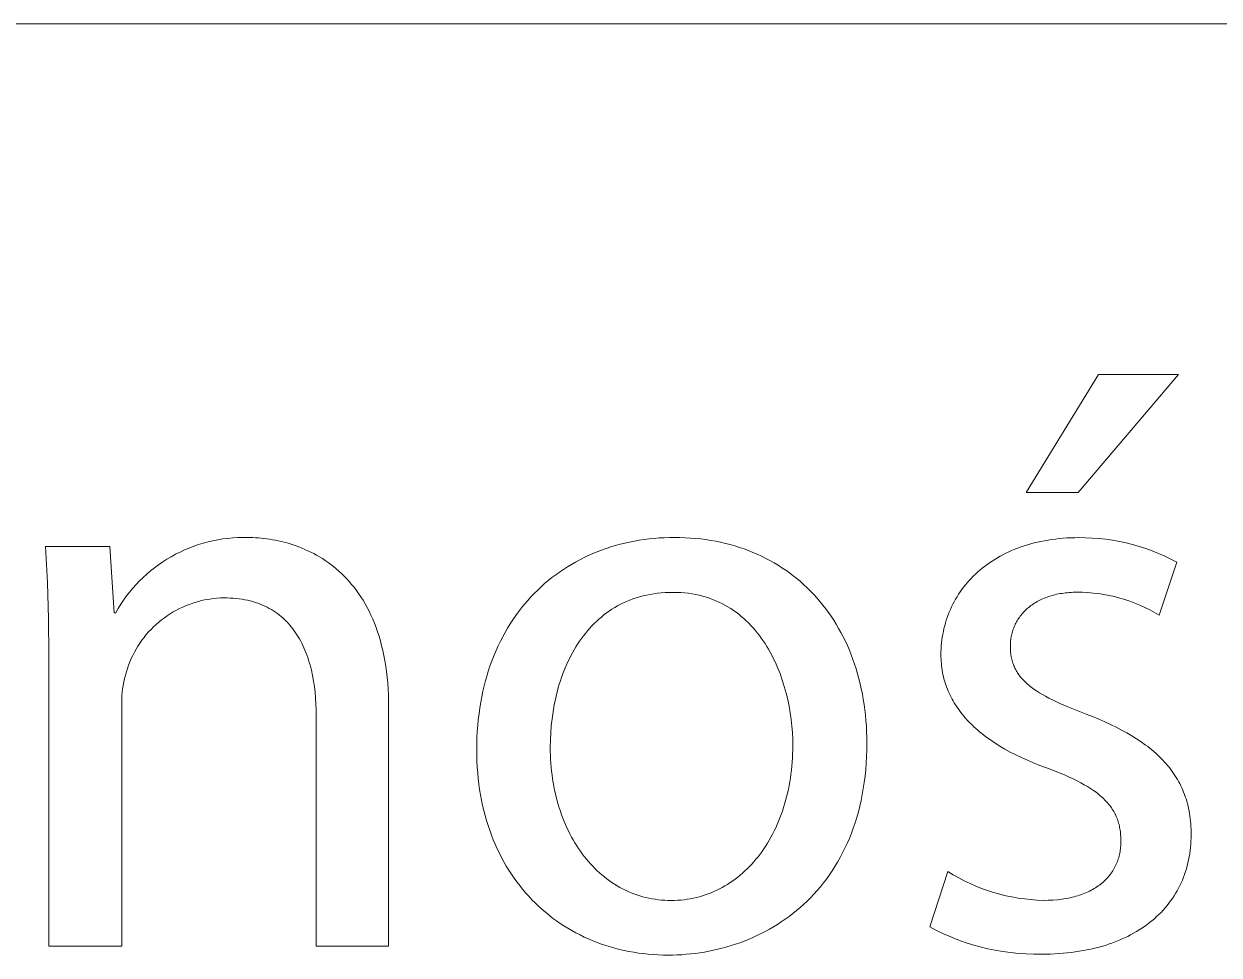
# Model space of a CAD drawing. Header units: millimetres. Extents: x 373 to 3451, y -552 to 1598.
# Drawn here: x 3000.77 to 3045.42, y -500.7 to -465.92 of the extents above; entities that cross this region are included whole.
import ezdxf

# ---------------------------------------------------------------- set-up
doc = ezdxf.new("R2010")
doc.units = ezdxf.units.MM
doc.header["$MEASUREMENT"] = 0
doc.layers.add('Domyślny', color=7, linetype='Continuous', true_color=0x000000)

msp = doc.modelspace()

# ---------------------------------------------------------------- linework, layer by layer
at = {"layer": 'Domyślny', "color": 18, "lineweight": 15, "true_color": 0x000000}
for p, q in [((2287.644, -465.918), (3447.832, -465.918)), ((3038.208, -483.416), (3040.913, -479.009)), ((3043.906, -479.009), (3040.155, -483.416)), ((3040.913, -479.009), (3043.906, -479.009)), ((3040.155, -483.416), (3038.208, -483.416)), ((3007.294, -485.368), (3007.473, -485.313)), ((3007.473, -485.313), (3007.652, -485.265)), ((3007.652, -485.265), (3007.834, -485.223)), ((3007.834, -485.223), (3008.017, -485.187)), ((3008.017, -485.187), (3008.201, -485.157)), ((3008.201, -485.157), (3008.386, -485.133)), ((3008.386, -485.133), (3008.571, -485.116)), ((3008.571, -485.116), (3008.757, -485.105)), ((3008.757, -485.105), (3008.943, -485.1)), ((3008.943, -485.1), (3009.13, -485.102)), ((3009.13, -485.102), (3009.227, -485.103)), ((3009.227, -485.103), (3009.327, -485.106)), ((3009.327, -485.106), (3009.428, -485.11)), ((3009.428, -485.11), (3009.53, -485.117)), ((3009.53, -485.117), (3009.633, -485.126)), ((3009.633, -485.126), (3009.738, -485.137)), ((3009.738, -485.137), (3009.844, -485.15)), ((3009.844, -485.15), (3009.95, -485.165)), ((3009.95, -485.165), (3010.058, -485.183)), ((3010.058, -485.183), (3010.166, -485.203)), ((3010.166, -485.203), (3010.275, -485.225)), ((3010.275, -485.225), (3010.385, -485.25)), ((3010.385, -485.25), (3010.494, -485.277)), ((3010.494, -485.277), (3010.605, -485.307)), ((3010.605, -485.307), (3010.715, -485.34)), ((3010.715, -485.34), (3010.826, -485.375)), ((3023.041, -485.356), (3023.218, -485.312)), ((3023.218, -485.312), (3023.397, -485.272)), ((3023.397, -485.272), (3023.577, -485.236)), ((3023.577, -485.236), (3023.76, -485.205)), ((3023.76, -485.205), (3023.943, -485.177)), ((3023.943, -485.177), (3024.129, -485.154)), ((3024.129, -485.154), (3024.316, -485.135)), ((3024.316, -485.135), (3024.504, -485.12)), ((3024.504, -485.12), (3024.694, -485.109)), ((3024.694, -485.109), (3024.885, -485.103)), ((3024.885, -485.103), (3025.078, -485.101)), ((3025.078, -485.101), (3025.278, -485.103)), ((3025.278, -485.103), (3025.475, -485.11)), ((3025.475, -485.11), (3025.671, -485.121)), ((3025.671, -485.121), (3025.864, -485.137)), ((3025.864, -485.137), (3026.056, -485.157)), ((3026.056, -485.157), (3026.245, -485.182)), ((3026.245, -485.182), (3026.432, -485.21)), ((3026.432, -485.21), (3026.617, -485.244)), ((3026.617, -485.244), (3026.799, -485.281)), ((3026.799, -485.281), (3026.979, -485.323)), ((3026.979, -485.323), (3027.156, -485.368)), ((3038.26, -485.375), (3038.383, -485.339)), ((3038.383, -485.339), (3038.509, -485.305)), ((3038.509, -485.305), (3038.637, -485.274)), ((3038.637, -485.274), (3038.767, -485.246)), ((3038.767, -485.246), (3038.899, -485.22)), ((3038.899, -485.22), (3039.033, -485.197)), ((3039.033, -485.197), (3039.169, -485.176)), ((3039.169, -485.176), (3039.307, -485.158)), ((3039.307, -485.158), (3039.447, -485.142)), ((3039.447, -485.142), (3039.589, -485.13)), ((3039.589, -485.13), (3039.733, -485.12)), ((3039.733, -485.12), (3039.878, -485.113)), ((3039.878, -485.113), (3040.026, -485.108)), ((3040.026, -485.108), (3040.175, -485.107)), ((3040.175, -485.107), (3040.43, -485.109)), ((3040.43, -485.109), (3040.685, -485.121)), ((3040.685, -485.121), (3040.939, -485.14)), ((3040.939, -485.14), (3041.192, -485.169)), ((3041.192, -485.169), (3041.445, -485.205)), ((3041.445, -485.205), (3041.696, -485.251)), ((3041.696, -485.251), (3041.945, -485.305)), ((3041.945, -485.305), (3042.192, -485.367)), ((3001.654, -486.788), (3001.576, -485.44)), ((3001.576, -485.44), (3003.985, -485.44)), ((3003.985, -485.44), (3004.138, -487.91)), ((3006.273, -485.819), (3006.437, -485.729)), ((3006.437, -485.729), (3006.603, -485.646)), ((3006.603, -485.646), (3006.772, -485.567)), ((3006.772, -485.567), (3006.944, -485.495)), ((3006.944, -485.495), (3007.118, -485.429)), ((3007.118, -485.429), (3007.294, -485.368)), ((3010.826, -485.375), (3010.937, -485.413)), ((3010.937, -485.413), (3011.048, -485.454)), ((3011.048, -485.454), (3011.158, -485.498)), ((3011.158, -485.498), (3011.269, -485.545)), ((3011.269, -485.545), (3011.379, -485.595)), ((3011.379, -485.595), (3011.489, -485.648)), ((3011.489, -485.648), (3011.598, -485.704)), ((3011.598, -485.704), (3011.706, -485.763)), ((3011.706, -485.763), (3011.814, -485.826)), ((3021.697, -485.853), (3021.857, -485.777)), ((3021.857, -485.777), (3022.02, -485.705)), ((3022.02, -485.705), (3022.185, -485.637)), ((3022.185, -485.637), (3022.352, -485.573)), ((3022.352, -485.573), (3022.521, -485.513)), ((3022.521, -485.513), (3022.693, -485.456)), ((3022.693, -485.456), (3022.866, -485.404)), ((3022.866, -485.404), (3023.041, -485.356)), ((3027.156, -485.368), (3027.332, -485.418)), ((3027.332, -485.418), (3027.504, -485.472)), ((3027.504, -485.472), (3027.675, -485.531)), ((3027.675, -485.531), (3027.842, -485.593)), ((3027.842, -485.593), (3028.008, -485.659)), ((3028.008, -485.659), (3028.17, -485.729)), ((3028.17, -485.729), (3028.33, -485.803)), ((3037.24, -485.801), (3037.345, -485.745)), ((3037.345, -485.745), (3037.452, -485.691)), ((3037.452, -485.691), (3037.561, -485.639)), ((3037.561, -485.639), (3037.672, -485.589)), ((3037.672, -485.589), (3037.785, -485.542)), ((3037.785, -485.542), (3037.901, -485.496)), ((3037.901, -485.496), (3038.018, -485.453)), ((3038.018, -485.453), (3038.138, -485.413)), ((3038.138, -485.413), (3038.26, -485.375)), ((3042.192, -485.367), (3042.437, -485.437)), ((3042.437, -485.437), (3042.679, -485.516)), ((3042.679, -485.516), (3042.919, -485.603)), ((3042.919, -485.603), (3043.156, -485.698)), ((3043.156, -485.698), (3043.389, -485.8)), ((3005.507, -486.346), (3005.653, -486.231)), ((3005.653, -486.231), (3005.803, -486.12)), ((3005.803, -486.12), (3005.956, -486.014)), ((3005.956, -486.014), (3006.113, -485.914)), ((3006.113, -485.914), (3006.273, -485.819)), ((3011.814, -485.826), (3011.921, -485.892)), ((3011.921, -485.892), (3012.027, -485.961)), ((3012.027, -485.961), (3012.132, -486.034)), ((3012.132, -486.034), (3012.236, -486.11)), ((3012.236, -486.11), (3012.339, -486.189)), ((3012.339, -486.189), (3012.44, -486.273)), ((3020.929, -486.292), (3021.078, -486.196)), ((3021.078, -486.196), (3021.229, -486.105)), ((3021.229, -486.105), (3021.382, -486.017)), ((3021.382, -486.017), (3021.538, -485.933)), ((3021.538, -485.933), (3021.697, -485.853)), ((3028.33, -485.803), (3028.488, -485.881)), ((3028.488, -485.881), (3028.642, -485.963)), ((3028.642, -485.963), (3028.794, -486.048)), ((3028.794, -486.048), (3028.944, -486.137)), ((3028.944, -486.137), (3029.09, -486.23)), ((3029.09, -486.23), (3029.234, -486.327)), ((3036.571, -486.25), (3036.659, -486.18)), ((3036.659, -486.18), (3036.751, -486.112)), ((3036.751, -486.112), (3036.844, -486.046)), ((3036.844, -486.046), (3036.94, -485.982)), ((3036.94, -485.982), (3037.038, -485.92)), ((3037.038, -485.92), (3037.138, -485.859)), ((3037.138, -485.859), (3037.24, -485.801)), ((3043.844, -486.029), (3043.178, -488.007)), ((3043.389, -485.8), (3043.619, -485.911)), ((3043.619, -485.911), (3043.844, -486.029)), ((3005.094, -486.723), (3005.227, -486.593)), ((3005.227, -486.593), (3005.365, -486.467)), ((3005.365, -486.467), (3005.507, -486.346)), ((3012.44, -486.273), (3012.54, -486.36)), ((3012.54, -486.36), (3012.638, -486.451)), ((3012.638, -486.451), (3012.735, -486.545)), ((3012.735, -486.545), (3012.83, -486.644)), ((3012.83, -486.644), (3012.924, -486.746)), ((3020.361, -486.712), (3020.499, -486.601)), ((3020.499, -486.601), (3020.64, -486.494)), ((3020.64, -486.494), (3020.783, -486.391)), ((3020.783, -486.391), (3020.929, -486.292)), ((3029.234, -486.327), (3029.374, -486.427)), ((3029.374, -486.427), (3029.512, -486.531)), ((3029.512, -486.531), (3029.647, -486.639)), ((3029.647, -486.639), (3029.779, -486.75)), ((3036.087, -486.707), (3036.162, -486.627)), ((3036.162, -486.627), (3036.239, -486.548)), ((3036.239, -486.548), (3036.318, -486.471)), ((3036.318, -486.471), (3036.4, -486.396)), ((3036.4, -486.396), (3036.484, -486.322)), ((3036.484, -486.322), (3036.571, -486.25)), ((3001.695, -488.138), (3001.654, -486.788)), ((3004.721, -487.139), (3004.84, -486.996)), ((3004.84, -486.996), (3004.965, -486.857)), ((3004.965, -486.857), (3005.094, -486.723)), ((3012.924, -486.746), (3013.015, -486.852)), ((3013.015, -486.852), (3013.104, -486.963)), ((3013.104, -486.963), (3013.192, -487.077)), ((3013.192, -487.077), (3013.277, -487.196)), ((3019.838, -487.192), (3019.965, -487.066)), ((3019.965, -487.066), (3020.094, -486.944)), ((3020.094, -486.944), (3020.226, -486.826)), ((3020.226, -486.826), (3020.361, -486.712)), ((3029.779, -486.75), (3029.908, -486.864)), ((3029.908, -486.864), (3030.034, -486.982)), ((3030.034, -486.982), (3030.157, -487.104)), ((3030.157, -487.104), (3030.277, -487.229)), ((3035.75, -487.133), (3035.813, -487.045)), ((3035.813, -487.045), (3035.877, -486.958)), ((3035.877, -486.958), (3035.945, -486.873)), ((3035.945, -486.873), (3036.015, -486.789)), ((3036.015, -486.789), (3036.087, -486.707)), ((3004.393, -487.591), (3004.497, -487.437)), ((3004.497, -487.437), (3004.606, -487.286)), ((3004.606, -487.286), (3004.721, -487.139)), ((3007.077, -487.554), (3006.952, -487.598)), ((3007.203, -487.514), (3007.077, -487.554)), ((3007.331, -487.479), (3007.203, -487.514)), ((3007.46, -487.448), (3007.331, -487.479)), ((3007.589, -487.421), (3007.46, -487.448)), ((3007.72, -487.399), (3007.589, -487.421)), ((3007.852, -487.382), (3007.72, -487.399)), ((3007.983, -487.369), (3007.852, -487.382)), ((3008.116, -487.36), (3007.983, -487.369)), ((3008.248, -487.357), (3008.116, -487.36)), ((3008.366, -487.358), (3008.248, -487.357)), ((3008.482, -487.362), (3008.366, -487.358)), ((3008.595, -487.37), (3008.482, -487.362)), ((3008.706, -487.38), (3008.595, -487.37)), ((3008.814, -487.392), (3008.706, -487.38)), ((3008.92, -487.408), (3008.814, -487.392)), ((3009.024, -487.426), (3008.92, -487.408)), ((3009.126, -487.447), (3009.024, -487.426)), ((3009.225, -487.471), (3009.126, -487.447)), ((3009.322, -487.497), (3009.225, -487.471)), ((3009.417, -487.526), (3009.322, -487.497)), ((3009.51, -487.557), (3009.417, -487.526)), ((3009.6, -487.591), (3009.51, -487.557)), ((3013.277, -487.196), (3013.359, -487.318)), ((3013.359, -487.318), (3013.44, -487.446)), ((3013.44, -487.446), (3013.517, -487.577)), ((3019.477, -487.59), (3019.594, -487.453)), ((3019.594, -487.453), (3019.715, -487.321)), ((3019.715, -487.321), (3019.838, -487.192)), ((3023.174, -487.542), (3023.061, -487.597)), ((3023.289, -487.49), (3023.174, -487.542)), ((3023.406, -487.442), (3023.289, -487.49)), ((3023.526, -487.397), (3023.406, -487.442)), ((3023.649, -487.355), (3023.526, -487.397)), ((3023.774, -487.317), (3023.649, -487.355)), ((3023.901, -487.283), (3023.774, -487.317)), ((3024.032, -487.252), (3023.901, -487.283)), ((3024.164, -487.226), (3024.032, -487.252)), ((3024.3, -487.203), (3024.164, -487.226)), ((3024.438, -487.184), (3024.3, -487.203)), ((3024.579, -487.17), (3024.438, -487.184)), ((3024.722, -487.159), (3024.579, -487.17)), ((3024.868, -487.153), (3024.722, -487.159)), ((3025.016, -487.151), (3024.868, -487.153)), ((3025.165, -487.153), (3025.016, -487.151)), ((3025.311, -487.16), (3025.165, -487.153)), ((3025.455, -487.171), (3025.311, -487.16)), ((3025.595, -487.187), (3025.455, -487.171)), ((3025.733, -487.207), (3025.595, -487.187)), ((3025.868, -487.232), (3025.733, -487.207)), ((3026, -487.26), (3025.868, -487.232)), ((3026.13, -487.293), (3026, -487.26)), ((3026.257, -487.329), (3026.13, -487.293)), ((3026.381, -487.37), (3026.257, -487.329)), ((3026.502, -487.414), (3026.381, -487.37)), ((3026.621, -487.462), (3026.502, -487.414)), ((3026.737, -487.514), (3026.621, -487.462)), ((3026.85, -487.569), (3026.737, -487.514)), ((3026.961, -487.628), (3026.85, -487.569)), ((3030.277, -487.229), (3030.393, -487.357)), ((3030.393, -487.357), (3030.507, -487.488)), ((3030.507, -487.488), (3030.617, -487.623)), ((3035.475, -487.594), (3035.525, -487.499)), ((3035.525, -487.499), (3035.578, -487.405)), ((3035.578, -487.405), (3035.633, -487.313)), ((3035.633, -487.313), (3035.69, -487.222)), ((3035.69, -487.222), (3035.75, -487.133)), ((3038.528, -487.553), (3038.482, -487.583)), ((3038.575, -487.524), (3038.528, -487.553)), ((3038.623, -487.496), (3038.575, -487.524)), ((3038.673, -487.469), (3038.623, -487.496)), ((3038.723, -487.443), (3038.673, -487.469)), ((3038.775, -487.418), (3038.723, -487.443)), ((3038.828, -487.394), (3038.775, -487.418)), ((3038.882, -487.371), (3038.828, -487.394)), ((3038.937, -487.349), (3038.882, -487.371)), ((3038.993, -487.328), (3038.937, -487.349)), ((3039.05, -487.308), (3038.993, -487.328)), ((3039.109, -487.289), (3039.05, -487.308)), ((3039.168, -487.271), (3039.109, -487.289)), ((3039.229, -487.254), (3039.168, -487.271)), ((3039.29, -487.239), (3039.229, -487.254)), ((3039.353, -487.224), (3039.29, -487.239)), ((3039.417, -487.211), (3039.353, -487.224)), ((3039.482, -487.199), (3039.417, -487.211)), ((3039.548, -487.188), (3039.482, -487.199)), ((3039.615, -487.179), (3039.548, -487.188)), ((3039.683, -487.17), (3039.615, -487.179)), ((3039.752, -487.163), (3039.683, -487.17)), ((3039.822, -487.157), (3039.752, -487.163)), ((3039.894, -487.152), (3039.822, -487.157)), ((3039.966, -487.149), (3039.894, -487.152)), ((3040.039, -487.147), (3039.966, -487.149)), ((3040.114, -487.146), (3040.039, -487.147)), ((3040.315, -487.149), (3040.114, -487.146)), ((3040.517, -487.158), (3040.315, -487.149)), ((3040.718, -487.175), (3040.517, -487.158)), ((3040.918, -487.199), (3040.718, -487.175)), ((3041.117, -487.229), (3040.918, -487.199)), ((3041.315, -487.266), (3041.117, -487.229)), ((3041.512, -487.311), (3041.315, -487.266)), ((3041.707, -487.362), (3041.512, -487.311)), ((3041.9, -487.42), (3041.707, -487.362)), ((3042.09, -487.484), (3041.9, -487.42)), ((3042.279, -487.555), (3042.09, -487.484)), ((3042.465, -487.633), (3042.279, -487.555)), ((3004.138, -487.91), (3004.2, -487.91)), ((3004.2, -487.91), (3004.294, -487.749)), ((3004.294, -487.749), (3004.393, -487.591)), ((3006.24, -487.95), (3006.129, -488.023)), ((3006.353, -487.881), (3006.24, -487.95)), ((3006.469, -487.816), (3006.353, -487.881)), ((3006.587, -487.756), (3006.469, -487.816)), ((3006.707, -487.699), (3006.587, -487.756)), ((3006.828, -487.646), (3006.707, -487.699)), ((3006.952, -487.598), (3006.828, -487.646)), ((3009.689, -487.627), (3009.6, -487.591)), ((3009.775, -487.665), (3009.689, -487.627)), ((3009.859, -487.706), (3009.775, -487.665)), ((3009.94, -487.75), (3009.859, -487.706)), ((3010.02, -487.795), (3009.94, -487.75)), ((3010.098, -487.843), (3010.02, -487.795)), ((3010.173, -487.894), (3010.098, -487.843)), ((3010.247, -487.946), (3010.173, -487.894)), ((3010.318, -488), (3010.247, -487.946)), ((3010.387, -488.057), (3010.318, -488)), ((3013.517, -487.577), (3013.593, -487.713)), ((3013.593, -487.713), (3013.665, -487.853)), ((3013.665, -487.853), (3013.735, -487.998)), ((3013.735, -487.998), (3013.802, -488.147)), ((3019.041, -488.171), (3019.145, -488.021)), ((3019.145, -488.021), (3019.252, -487.873)), ((3019.252, -487.873), (3019.363, -487.73)), ((3019.363, -487.73), (3019.477, -487.59)), ((3022.439, -487.995), (3022.344, -488.072)), ((3022.537, -487.921), (3022.439, -487.995)), ((3022.637, -487.851), (3022.537, -487.921)), ((3022.739, -487.783), (3022.637, -487.851)), ((3022.844, -487.718), (3022.739, -487.783)), ((3022.952, -487.656), (3022.844, -487.718)), ((3023.061, -487.597), (3022.952, -487.656)), ((3027.069, -487.69), (3026.961, -487.628)), ((3027.175, -487.755), (3027.069, -487.69)), ((3027.278, -487.823), (3027.175, -487.755)), ((3027.379, -487.895), (3027.278, -487.823)), ((3027.477, -487.969), (3027.379, -487.895)), ((3027.572, -488.047), (3027.477, -487.969)), ((3030.617, -487.623), (3030.724, -487.761)), ((3030.724, -487.761), (3030.828, -487.902)), ((3030.828, -487.902), (3030.928, -488.046)), ((3035.265, -488.087), (3035.302, -487.986)), ((3035.302, -487.986), (3035.341, -487.886)), ((3035.341, -487.886), (3035.383, -487.788)), ((3035.383, -487.788), (3035.428, -487.69)), ((3035.428, -487.69), (3035.475, -487.594)), ((3038.021, -488.005), (3037.99, -488.045)), ((3038.053, -487.965), (3038.021, -488.005)), ((3038.086, -487.927), (3038.053, -487.965)), ((3038.12, -487.889), (3038.086, -487.927)), ((3038.155, -487.852), (3038.12, -487.889)), ((3038.192, -487.815), (3038.155, -487.852)), ((3038.23, -487.78), (3038.192, -487.815)), ((3038.269, -487.745), (3038.23, -487.78)), ((3038.309, -487.711), (3038.269, -487.745)), ((3038.351, -487.677), (3038.309, -487.711)), ((3038.393, -487.645), (3038.351, -487.677)), ((3038.437, -487.613), (3038.393, -487.645)), ((3038.482, -487.583), (3038.437, -487.613)), ((3042.648, -487.717), (3042.465, -487.633)), ((3042.828, -487.808), (3042.648, -487.717)), ((3043.005, -487.905), (3042.828, -487.808)), ((3043.178, -488.007), (3043.005, -487.905)), ((3001.699, -489.488), (3001.695, -488.138)), ((3005.616, -488.441), (3005.522, -488.534)), ((3005.713, -488.35), (3005.616, -488.441)), ((3005.813, -488.263), (3005.713, -488.35)), ((3005.915, -488.179), (3005.813, -488.263)), ((3006.021, -488.099), (3005.915, -488.179)), ((3006.129, -488.023), (3006.021, -488.099)), ((3010.455, -488.116), (3010.387, -488.057)), ((3010.52, -488.177), (3010.455, -488.116)), ((3010.584, -488.24), (3010.52, -488.177)), ((3010.645, -488.304), (3010.584, -488.24)), ((3010.704, -488.371), (3010.645, -488.304)), ((3010.762, -488.44), (3010.704, -488.371)), ((3010.818, -488.51), (3010.762, -488.44)), ((3013.802, -488.147), (3013.866, -488.301)), ((3013.866, -488.301), (3013.926, -488.46)), ((3013.926, -488.46), (3013.984, -488.624)), ((3018.843, -488.483), (3018.94, -488.326)), ((3018.94, -488.326), (3019.041, -488.171)), ((3021.989, -488.406), (3021.906, -488.496)), ((3022.074, -488.318), (3021.989, -488.406)), ((3022.162, -488.234), (3022.074, -488.318)), ((3022.252, -488.151), (3022.162, -488.234)), ((3022.344, -488.072), (3022.252, -488.151)), ((3027.665, -488.127), (3027.572, -488.047)), ((3027.755, -488.21), (3027.665, -488.127)), ((3027.843, -488.295), (3027.755, -488.21)), ((3027.929, -488.383), (3027.843, -488.295)), ((3028.012, -488.474), (3027.929, -488.383)), ((3030.928, -488.046), (3031.025, -488.194)), ((3031.025, -488.194), (3031.119, -488.344)), ((3031.119, -488.344), (3031.209, -488.498)), ((3035.144, -488.501), (3035.17, -488.396)), ((3035.17, -488.396), (3035.199, -488.292)), ((3035.199, -488.292), (3035.23, -488.189)), ((3035.23, -488.189), (3035.265, -488.087)), ((3037.768, -488.433), (3037.749, -488.479)), ((3037.788, -488.387), (3037.768, -488.433)), ((3037.809, -488.342), (3037.788, -488.387)), ((3037.831, -488.298), (3037.809, -488.342)), ((3037.854, -488.254), (3037.831, -488.298)), ((3037.879, -488.211), (3037.854, -488.254)), ((3037.905, -488.169), (3037.879, -488.211)), ((3037.932, -488.127), (3037.905, -488.169)), ((3037.96, -488.085), (3037.932, -488.127)), ((3037.99, -488.045), (3037.96, -488.085)), ((3005.262, -488.834), (3005.182, -488.94)), ((3005.345, -488.731), (3005.262, -488.834)), ((3005.432, -488.631), (3005.345, -488.731)), ((3005.522, -488.534), (3005.432, -488.631)), ((3010.871, -488.583), (3010.818, -488.51)), ((3010.923, -488.657), (3010.871, -488.583)), ((3010.973, -488.733), (3010.923, -488.657)), ((3011.021, -488.81), (3010.973, -488.733)), ((3011.068, -488.89), (3011.021, -488.81)), ((3011.112, -488.971), (3011.068, -488.89)), ((3013.984, -488.624), (3014.038, -488.792)), ((3014.038, -488.792), (3014.089, -488.965)), ((3018.572, -488.977), (3018.659, -488.809)), ((3018.659, -488.809), (3018.749, -488.645)), ((3018.749, -488.645), (3018.843, -488.483)), ((3021.598, -488.879), (3021.527, -488.98)), ((3021.671, -488.78), (3021.598, -488.879)), ((3021.747, -488.683), (3021.671, -488.78)), ((3021.825, -488.588), (3021.747, -488.683)), ((3021.906, -488.496), (3021.825, -488.588)), ((3028.092, -488.567), (3028.012, -488.474)), ((3028.17, -488.662), (3028.092, -488.567)), ((3028.246, -488.76), (3028.17, -488.662)), ((3028.319, -488.859), (3028.246, -488.76)), ((3028.39, -488.961), (3028.319, -488.859)), ((3031.209, -488.498), (3031.296, -488.654)), ((3031.296, -488.654), (3031.379, -488.813)), ((3031.379, -488.813), (3031.459, -488.976)), ((3035.066, -488.93), (3035.081, -488.821)), ((3035.081, -488.821), (3035.099, -488.713)), ((3035.099, -488.713), (3035.12, -488.607)), ((3035.12, -488.607), (3035.144, -488.501)), ((3037.64, -488.912), (3037.634, -488.962)), ((3037.647, -488.862), (3037.64, -488.912)), ((3037.655, -488.813), (3037.647, -488.862)), ((3037.665, -488.764), (3037.655, -488.813)), ((3037.676, -488.715), (3037.665, -488.764)), ((3037.688, -488.667), (3037.676, -488.715)), ((3037.702, -488.619), (3037.688, -488.667)), ((3037.716, -488.572), (3037.702, -488.619)), ((3037.732, -488.525), (3037.716, -488.572)), ((3037.749, -488.479), (3037.732, -488.525)), ((3004.965, -489.273), (3004.9, -489.389)), ((3005.033, -489.16), (3004.965, -489.273)), ((3005.106, -489.049), (3005.033, -489.16)), ((3005.182, -488.94), (3005.106, -489.049)), ((3011.155, -489.053), (3011.112, -488.971)), ((3011.196, -489.138), (3011.155, -489.053)), ((3011.235, -489.223), (3011.196, -489.138)), ((3011.272, -489.311), (3011.235, -489.223)), ((3011.308, -489.399), (3011.272, -489.311)), ((3014.089, -488.965), (3014.136, -489.143)), ((3014.136, -489.143), (3014.18, -489.326)), ((3014.18, -489.326), (3014.22, -489.515)), ((3018.335, -489.502), (3018.41, -489.324)), ((3018.41, -489.324), (3018.49, -489.149)), ((3018.49, -489.149), (3018.572, -488.977)), ((3021.327, -489.296), (3021.266, -489.405)), ((3021.391, -489.189), (3021.327, -489.296)), ((3021.458, -489.083), (3021.391, -489.189)), ((3021.527, -488.98), (3021.458, -489.083)), ((3028.459, -489.065), (3028.39, -488.961)), ((3028.525, -489.17), (3028.459, -489.065)), ((3028.589, -489.277), (3028.525, -489.17)), ((3028.65, -489.386), (3028.589, -489.277)), ((3031.459, -488.976), (3031.535, -489.141)), ((3031.535, -489.141), (3031.608, -489.309)), ((3031.608, -489.309), (3031.677, -489.48)), ((3035.032, -489.371), (3035.036, -489.26)), ((3035.036, -489.26), (3035.043, -489.149)), ((3035.043, -489.149), (3035.053, -489.039)), ((3035.053, -489.039), (3035.066, -488.93)), ((3037.624, -489.114), (3037.623, -489.165)), ((3037.623, -489.165), (3037.624, -489.223)), ((3037.626, -489.063), (3037.624, -489.114)), ((3037.624, -489.223), (3037.626, -489.28)), ((3037.629, -489.012), (3037.626, -489.063)), ((3037.626, -489.28), (3037.629, -489.335)), ((3037.634, -488.962), (3037.629, -489.012)), ((3037.629, -489.335), (3037.634, -489.39)), ((3001.699, -500.362), (3001.699, -489.488)), ((3004.731, -489.749), (3004.683, -489.872)), ((3004.783, -489.627), (3004.731, -489.749)), ((3004.84, -489.507), (3004.783, -489.627)), ((3004.9, -489.389), (3004.84, -489.507)), ((3011.342, -489.49), (3011.308, -489.399)), ((3011.374, -489.581), (3011.342, -489.49)), ((3011.405, -489.674), (3011.374, -489.581)), ((3011.434, -489.768), (3011.405, -489.674)), ((3011.461, -489.864), (3011.434, -489.768)), ((3014.22, -489.515), (3014.256, -489.708)), ((3014.256, -489.708), (3014.288, -489.906)), ((3018.196, -489.869), (3018.264, -489.684)), ((3018.264, -489.684), (3018.335, -489.502)), ((3021.094, -489.743), (3021.042, -489.859)), ((3021.149, -489.629), (3021.094, -489.743)), ((3021.206, -489.516), (3021.149, -489.629)), ((3021.266, -489.405), (3021.206, -489.516)), ((3028.71, -489.496), (3028.65, -489.386)), ((3028.766, -489.608), (3028.71, -489.496)), ((3028.821, -489.721), (3028.766, -489.608)), ((3028.874, -489.836), (3028.821, -489.721)), ((3031.677, -489.48), (3031.742, -489.654)), ((3031.742, -489.654), (3031.804, -489.83)), ((3035.03, -489.483), (3035.032, -489.371)), ((3035.031, -489.567), (3035.03, -489.483)), ((3035.034, -489.649), (3035.031, -489.567)), ((3035.039, -489.732), (3035.034, -489.649)), ((3035.045, -489.814), (3035.039, -489.732)), ((3037.634, -489.39), (3037.64, -489.444)), ((3037.64, -489.444), (3037.647, -489.497)), ((3037.647, -489.497), (3037.656, -489.549)), ((3037.656, -489.549), (3037.666, -489.6)), ((3037.666, -489.6), (3037.677, -489.65)), ((3037.677, -489.65), (3037.689, -489.7)), ((3037.689, -489.7), (3037.703, -489.748)), ((3037.703, -489.748), (3037.718, -489.796)), ((3037.718, -489.796), (3037.735, -489.843)), ((3004.564, -490.247), (3004.532, -490.372)), ((3004.6, -490.124), (3004.564, -490.247)), ((3004.639, -489.997), (3004.6, -490.124)), ((3004.683, -489.872), (3004.639, -489.997)), ((3011.487, -489.961), (3011.461, -489.864)), ((3011.511, -490.059), (3011.487, -489.961)), ((3011.555, -490.258), (3011.511, -490.059)), ((3014.288, -489.906), (3014.317, -490.11)), ((3014.317, -490.11), (3014.341, -490.319)), ((3018.017, -490.444), (3018.073, -490.249)), ((3018.073, -490.249), (3018.132, -490.057)), ((3018.132, -490.057), (3018.196, -489.869)), ((3020.897, -490.215), (3020.854, -490.337)), ((3020.943, -490.095), (3020.897, -490.215)), ((3020.991, -489.976), (3020.943, -490.095)), ((3021.042, -489.859), (3020.991, -489.976)), ((3028.924, -489.952), (3028.874, -489.836)), ((3028.972, -490.069), (3028.924, -489.952)), ((3029.018, -490.187), (3028.972, -490.069)), ((3029.061, -490.306), (3029.018, -490.187)), ((3031.804, -489.83), (3031.862, -490.009)), ((3031.862, -490.009), (3031.916, -490.191)), ((3031.916, -490.191), (3031.966, -490.375)), ((3035.054, -489.896), (3035.045, -489.814)), ((3035.064, -489.977), (3035.054, -489.896)), ((3035.076, -490.057), (3035.064, -489.977)), ((3035.09, -490.138), (3035.076, -490.057)), ((3035.106, -490.217), (3035.09, -490.138)), ((3035.124, -490.296), (3035.106, -490.217)), ((3037.735, -489.843), (3037.753, -489.89)), ((3037.753, -489.89), (3037.772, -489.935)), ((3037.772, -489.935), (3037.793, -489.98)), ((3037.793, -489.98), (3037.815, -490.025)), ((3037.815, -490.025), (3037.838, -490.068)), ((3037.838, -490.068), (3037.863, -490.111)), ((3037.863, -490.111), (3037.889, -490.153)), ((3037.889, -490.153), (3037.917, -490.195)), ((3037.917, -490.195), (3037.946, -490.236)), ((3037.946, -490.236), (3037.976, -490.277)), ((3004.481, -490.625), (3004.461, -490.752)), ((3004.505, -490.498), (3004.481, -490.625)), ((3004.532, -490.372), (3004.505, -490.498)), ((3011.592, -490.462), (3011.555, -490.258)), ((3011.623, -490.671), (3011.592, -490.462)), ((3011.648, -490.883), (3011.623, -490.671)), ((3014.341, -490.319), (3014.361, -490.533)), ((3014.361, -490.533), (3014.377, -490.753)), ((3017.919, -490.844), (3017.966, -490.642)), ((3017.966, -490.642), (3018.017, -490.444)), ((3020.773, -490.583), (3020.736, -490.708)), ((3020.812, -490.46), (3020.773, -490.583)), ((3020.854, -490.337), (3020.812, -490.46)), ((3029.102, -490.426), (3029.061, -490.306)), ((3029.142, -490.546), (3029.102, -490.426)), ((3029.179, -490.668), (3029.142, -490.546)), ((3029.246, -490.912), (3029.179, -490.668)), ((3031.966, -490.375), (3032.013, -490.562)), ((3032.013, -490.562), (3032.056, -490.752)), ((3035.144, -490.375), (3035.124, -490.296)), ((3035.165, -490.453), (3035.144, -490.375)), ((3035.189, -490.531), (3035.165, -490.453)), ((3035.214, -490.608), (3035.189, -490.531)), ((3035.242, -490.685), (3035.214, -490.608)), ((3035.271, -490.761), (3035.242, -490.685)), ((3037.976, -490.277), (3038.008, -490.317)), ((3038.008, -490.317), (3038.041, -490.356)), ((3038.041, -490.356), (3038.075, -490.395)), ((3038.075, -490.395), (3038.111, -490.434)), ((3038.111, -490.434), (3038.148, -490.472)), ((3038.148, -490.472), (3038.187, -490.509)), ((3038.187, -490.509), (3038.227, -490.546)), ((3038.227, -490.546), (3038.268, -490.583)), ((3038.268, -490.583), (3038.311, -490.62)), ((3038.311, -490.62), (3038.356, -490.655)), ((3038.356, -490.655), (3038.401, -490.691)), ((3038.401, -490.691), (3038.449, -490.726)), ((3004.427, -491.137), (3004.424, -491.266)), ((3004.435, -491.008), (3004.427, -491.137)), ((3004.446, -490.88), (3004.435, -491.008)), ((3004.461, -490.752), (3004.446, -490.88)), ((3011.667, -491.098), (3011.648, -490.883)), ((3011.681, -491.317), (3011.667, -491.098)), ((3014.377, -490.753), (3014.388, -490.979)), ((3014.388, -490.979), (3014.395, -491.209)), ((3017.837, -491.257), (3017.876, -491.049)), ((3017.876, -491.049), (3017.919, -490.844)), ((3020.638, -491.089), (3020.584, -491.347)), ((3020.669, -490.961), (3020.638, -491.089)), ((3020.701, -490.834), (3020.669, -490.961)), ((3020.736, -490.708), (3020.701, -490.834)), ((3029.306, -491.158), (3029.246, -490.912)), ((3032.056, -490.752), (3032.094, -490.943)), ((3032.094, -490.943), (3032.129, -491.138)), ((3032.129, -491.138), (3032.16, -491.335)), ((3035.302, -490.837), (3035.271, -490.761)), ((3035.335, -490.912), (3035.302, -490.837)), ((3035.37, -490.987), (3035.335, -490.912)), ((3035.407, -491.061), (3035.37, -490.987)), ((3035.446, -491.134), (3035.407, -491.061)), ((3035.486, -491.207), (3035.446, -491.134)), ((3038.449, -490.726), (3038.497, -490.761)), ((3038.497, -490.761), (3038.599, -490.831)), ((3038.599, -490.831), (3038.706, -490.899)), ((3038.706, -490.899), (3038.819, -490.966)), ((3038.819, -490.966), (3038.938, -491.033)), ((3038.938, -491.033), (3039.062, -491.099)), ((3039.062, -491.099), (3039.193, -491.164)), ((3004.424, -491.266), (3004.425, -491.395)), ((3004.425, -491.395), (3004.425, -500.362)), ((3011.689, -491.539), (3011.681, -491.317)), ((3011.692, -491.764), (3011.689, -491.539)), ((3014.395, -491.209), (3014.398, -491.446)), ((3014.398, -491.446), (3014.398, -500.362)), ((3017.773, -491.682), (3017.803, -491.468)), ((3017.803, -491.468), (3017.837, -491.257)), ((3020.584, -491.347), (3020.538, -491.608)), ((3029.357, -491.405), (3029.306, -491.158)), ((3029.399, -491.653), (3029.357, -491.405)), ((3032.16, -491.335), (3032.187, -491.534)), ((3032.187, -491.534), (3032.21, -491.735)), ((3035.529, -491.28), (3035.486, -491.207)), ((3035.574, -491.352), (3035.529, -491.28)), ((3035.62, -491.423), (3035.574, -491.352)), ((3035.669, -491.494), (3035.62, -491.423)), ((3035.719, -491.564), (3035.669, -491.494)), ((3035.771, -491.633), (3035.719, -491.564)), ((3039.193, -491.164), (3039.472, -491.296)), ((3039.472, -491.296), (3039.774, -491.427)), ((3039.774, -491.427), (3040.452, -491.697)), ((3011.692, -500.362), (3011.692, -491.764)), ((3017.726, -492.12), (3017.747, -491.899)), ((3017.747, -491.899), (3017.773, -491.682)), ((3020.501, -491.87), (3020.472, -492.135)), ((3020.538, -491.608), (3020.501, -491.87)), ((3029.434, -491.9), (3029.399, -491.653)), ((3029.461, -492.146), (3029.434, -491.9)), ((3032.21, -491.735), (3032.229, -491.939)), ((3032.229, -491.939), (3032.243, -492.145)), ((3035.826, -491.702), (3035.771, -491.633)), ((3035.882, -491.771), (3035.826, -491.702)), ((3035.94, -491.839), (3035.882, -491.771)), ((3036, -491.906), (3035.94, -491.839)), ((3036.062, -491.972), (3036, -491.906)), ((3036.126, -492.038), (3036.062, -491.972)), ((3036.192, -492.104), (3036.126, -492.038)), ((3040.452, -491.697), (3040.691, -491.791)), ((3040.691, -491.791), (3040.923, -491.887)), ((3040.923, -491.887), (3041.148, -491.985)), ((3041.148, -491.985), (3041.365, -492.085)), ((3017.698, -492.571), (3017.71, -492.344)), ((3017.71, -492.344), (3017.726, -492.12)), ((3020.451, -492.4), (3020.439, -492.665)), ((3020.472, -492.135), (3020.451, -492.4)), ((3029.48, -492.39), (3029.461, -492.146)), ((3029.491, -492.631), (3029.48, -492.39)), ((3032.243, -492.145), (3032.254, -492.354)), ((3032.254, -492.354), (3032.26, -492.564)), ((3036.26, -492.168), (3036.192, -492.104)), ((3036.33, -492.233), (3036.26, -492.168)), ((3036.402, -492.296), (3036.33, -492.233)), ((3036.476, -492.359), (3036.402, -492.296)), ((3036.552, -492.421), (3036.476, -492.359)), ((3036.71, -492.543), (3036.552, -492.421)), ((3041.365, -492.085), (3041.575, -492.187)), ((3041.575, -492.187), (3041.777, -492.292)), ((3041.777, -492.292), (3041.972, -492.399)), ((3041.972, -492.399), (3042.159, -492.508)), ((3017.688, -493.033), (3017.691, -492.8)), ((3017.691, -492.8), (3017.698, -492.571)), ((3020.439, -492.665), (3020.435, -492.931)), ((3020.435, -492.931), (3020.436, -493.083)), ((3029.495, -492.869), (3029.491, -492.631)), ((3029.494, -493.026), (3029.495, -492.869)), ((3032.262, -492.777), (3032.259, -493.033)), ((3032.26, -492.564), (3032.262, -492.777)), ((3036.876, -492.663), (3036.71, -492.543)), ((3037.05, -492.78), (3036.876, -492.663)), ((3037.231, -492.895), (3037.05, -492.78)), ((3037.421, -493.006), (3037.231, -492.895)), ((3042.159, -492.508), (3042.339, -492.62)), ((3042.339, -492.62), (3042.511, -492.735)), ((3042.511, -492.735), (3042.676, -492.853)), ((3042.676, -492.853), (3042.756, -492.913)), ((3042.756, -492.913), (3042.834, -492.974)), ((3017.691, -493.253), (3017.688, -493.033)), ((3017.697, -493.469), (3017.691, -493.253)), ((3020.436, -493.083), (3020.441, -493.234)), ((3020.441, -493.234), (3020.447, -493.384)), ((3029.473, -493.488), (3029.482, -493.336)), ((3029.482, -493.336), (3029.489, -493.182)), ((3029.489, -493.182), (3029.494, -493.026)), ((3032.251, -493.285), (3032.237, -493.532)), ((3032.259, -493.033), (3032.251, -493.285)), ((3037.619, -493.115), (3037.421, -493.006)), ((3037.825, -493.221), (3037.619, -493.115)), ((3038.039, -493.324), (3037.825, -493.221)), ((3038.261, -493.424), (3038.039, -493.324)), ((3042.834, -492.974), (3042.909, -493.035)), ((3042.909, -493.035), (3042.983, -493.098)), ((3042.983, -493.098), (3043.055, -493.161)), ((3043.055, -493.161), (3043.125, -493.225)), ((3043.125, -493.225), (3043.194, -493.29)), ((3043.194, -493.29), (3043.26, -493.355)), ((3043.26, -493.355), (3043.325, -493.422)), ((3017.709, -493.683), (3017.697, -493.469)), ((3017.724, -493.895), (3017.709, -493.683)), ((3020.447, -493.384), (3020.457, -493.532)), ((3020.457, -493.532), (3020.469, -493.679)), ((3020.469, -493.679), (3020.484, -493.825)), ((3029.427, -493.937), (3029.445, -493.789)), ((3029.445, -493.789), (3029.46, -493.639)), ((3029.46, -493.639), (3029.473, -493.488)), ((3032.218, -493.775), (3032.194, -494.013)), ((3032.237, -493.532), (3032.218, -493.775)), ((3038.491, -493.521), (3038.261, -493.424)), ((3038.73, -493.615), (3038.491, -493.521)), ((3038.976, -493.706), (3038.73, -493.615)), ((3039.337, -493.844), (3038.976, -493.706)), ((3043.325, -493.422), (3043.387, -493.489)), ((3043.387, -493.489), (3043.448, -493.557)), ((3043.448, -493.557), (3043.507, -493.627)), ((3043.507, -493.627), (3043.563, -493.697)), ((3043.563, -493.697), (3043.618, -493.768)), ((3043.618, -493.768), (3043.671, -493.84)), ((3017.744, -494.103), (3017.724, -493.895)), ((3017.769, -494.309), (3017.744, -494.103)), ((3020.484, -493.825), (3020.501, -493.97)), ((3020.501, -493.97), (3020.521, -494.113)), ((3020.521, -494.113), (3020.544, -494.254)), ((3020.544, -494.254), (3020.569, -494.394)), ((3029.357, -494.371), (3029.383, -494.228)), ((3029.383, -494.228), (3029.406, -494.083)), ((3029.406, -494.083), (3029.427, -493.937)), ((3032.165, -494.247), (3032.13, -494.476)), ((3032.194, -494.013), (3032.165, -494.247)), ((3039.669, -493.982), (3039.337, -493.844)), ((3039.825, -494.052), (3039.669, -493.982)), ((3039.975, -494.122), (3039.825, -494.052)), ((3040.117, -494.192), (3039.975, -494.122)), ((3040.253, -494.263), (3040.117, -494.192)), ((3040.383, -494.335), (3040.253, -494.263)), ((3043.671, -493.84), (3043.723, -493.913)), ((3043.723, -493.913), (3043.772, -493.987)), ((3043.772, -493.987), (3043.819, -494.062)), ((3043.819, -494.062), (3043.865, -494.138)), ((3043.865, -494.138), (3043.908, -494.215)), ((3043.908, -494.215), (3043.95, -494.293)), ((3017.797, -494.513), (3017.769, -494.309)), ((3017.83, -494.713), (3017.797, -494.513)), ((3017.867, -494.911), (3017.83, -494.713)), ((3020.569, -494.394), (3020.596, -494.533)), ((3020.596, -494.533), (3020.627, -494.67)), ((3020.627, -494.67), (3020.659, -494.805)), ((3029.265, -494.79), (3029.298, -494.652)), ((3029.298, -494.652), (3029.329, -494.512)), ((3029.329, -494.512), (3029.357, -494.371)), ((3032.091, -494.701), (3032.047, -494.921)), ((3032.13, -494.476), (3032.091, -494.701)), ((3040.506, -494.407), (3040.383, -494.335)), ((3040.623, -494.481), (3040.506, -494.407)), ((3040.733, -494.555), (3040.623, -494.481)), ((3040.786, -494.593), (3040.733, -494.555)), ((3040.838, -494.631), (3040.786, -494.593)), ((3040.888, -494.669), (3040.838, -494.631)), ((3040.936, -494.708), (3040.888, -494.669)), ((3040.983, -494.747), (3040.936, -494.708)), ((3043.95, -494.293), (3043.989, -494.372)), ((3043.989, -494.372), (3044.027, -494.452)), ((3044.027, -494.452), (3044.063, -494.533)), ((3044.063, -494.533), (3044.097, -494.616)), ((3044.097, -494.616), (3044.129, -494.699)), ((3044.129, -494.699), (3044.159, -494.784)), ((3017.908, -495.106), (3017.867, -494.911)), ((3017.953, -495.298), (3017.908, -495.106)), ((3020.659, -494.805), (3020.694, -494.939)), ((3020.694, -494.939), (3020.731, -495.071)), ((3020.731, -495.071), (3020.771, -495.201)), ((3029.15, -495.192), (3029.191, -495.06)), ((3029.191, -495.06), (3029.229, -494.926)), ((3029.229, -494.926), (3029.265, -494.79)), ((3031.998, -495.137), (3031.944, -495.349)), ((3032.047, -494.921), (3031.998, -495.137)), ((3041.028, -494.786), (3040.983, -494.747)), ((3041.072, -494.826), (3041.028, -494.786)), ((3041.114, -494.866), (3041.072, -494.826)), ((3041.155, -494.907), (3041.114, -494.866)), ((3041.195, -494.948), (3041.155, -494.907)), ((3041.233, -494.989), (3041.195, -494.948)), ((3041.27, -495.031), (3041.233, -494.989)), ((3041.305, -495.073), (3041.27, -495.031)), ((3041.338, -495.116), (3041.305, -495.073)), ((3041.371, -495.16), (3041.338, -495.116)), ((3041.402, -495.203), (3041.371, -495.16)), ((3044.159, -494.784), (3044.187, -494.869)), ((3044.187, -494.869), (3044.213, -494.956)), ((3044.213, -494.956), (3044.237, -495.044)), ((3044.237, -495.044), (3044.26, -495.133)), ((3044.26, -495.133), (3044.28, -495.224)), ((3018.003, -495.488), (3017.953, -495.298)), ((3018.056, -495.674), (3018.003, -495.488)), ((3020.771, -495.201), (3020.813, -495.329)), ((3020.813, -495.329), (3020.857, -495.456)), ((3020.857, -495.456), (3020.904, -495.581)), ((3020.904, -495.581), (3020.953, -495.704)), ((3028.964, -495.702), (3029.014, -495.578)), ((3029.014, -495.578), (3029.062, -495.451)), ((3029.062, -495.451), (3029.107, -495.323)), ((3029.107, -495.323), (3029.15, -495.192)), ((3031.886, -495.556), (3031.823, -495.759)), ((3031.944, -495.349), (3031.886, -495.556)), ((3041.431, -495.248), (3041.402, -495.203)), ((3041.46, -495.293), (3041.431, -495.248)), ((3041.487, -495.338), (3041.46, -495.293)), ((3041.512, -495.384), (3041.487, -495.338)), ((3041.536, -495.43), (3041.512, -495.384)), ((3041.559, -495.477), (3041.536, -495.43)), ((3041.581, -495.525), (3041.559, -495.477)), ((3041.601, -495.574), (3041.581, -495.525)), ((3041.62, -495.622), (3041.601, -495.574)), ((3044.28, -495.224), (3044.299, -495.315)), ((3044.299, -495.315), (3044.315, -495.408)), ((3044.315, -495.408), (3044.33, -495.502)), ((3044.33, -495.502), (3044.342, -495.597)), ((3044.342, -495.597), (3044.353, -495.694)), ((3018.113, -495.858), (3018.056, -495.674)), ((3018.174, -496.038), (3018.113, -495.858)), ((3018.238, -496.216), (3018.174, -496.038)), ((3020.953, -495.704), (3021.004, -495.825)), ((3021.004, -495.825), (3021.057, -495.944)), ((3021.057, -495.944), (3021.113, -496.061)), ((3028.801, -496.063), (3028.858, -495.945)), ((3028.858, -495.945), (3028.912, -495.824)), ((3028.912, -495.824), (3028.964, -495.702)), ((3031.756, -495.957), (3031.684, -496.151)), ((3031.823, -495.759), (3031.756, -495.957)), ((3041.637, -495.672), (3041.62, -495.622)), ((3041.654, -495.722), (3041.637, -495.672)), ((3041.669, -495.773), (3041.654, -495.722)), ((3041.682, -495.825), (3041.669, -495.773)), ((3041.695, -495.877), (3041.682, -495.825)), ((3041.706, -495.93), (3041.695, -495.877)), ((3041.716, -495.984), (3041.706, -495.93)), ((3041.725, -496.039), (3041.716, -495.984)), ((3041.733, -496.094), (3041.725, -496.039)), ((3044.353, -495.694), (3044.362, -495.792)), ((3044.362, -495.792), (3044.369, -495.891)), ((3044.369, -495.891), (3044.373, -495.991)), ((3044.373, -495.991), (3044.376, -496.093)), ((3018.307, -496.39), (3018.238, -496.216)), ((3018.379, -496.562), (3018.307, -496.39)), ((3021.113, -496.061), (3021.171, -496.176)), ((3021.171, -496.176), (3021.231, -496.289)), ((3021.231, -496.289), (3021.293, -496.4)), ((3021.293, -496.4), (3021.357, -496.508)), ((3028.553, -496.514), (3028.618, -496.404)), ((3028.618, -496.404), (3028.681, -496.293)), ((3028.681, -496.293), (3028.742, -496.179)), ((3028.742, -496.179), (3028.801, -496.063)), ((3031.609, -496.341), (3031.529, -496.527)), ((3031.684, -496.151), (3031.609, -496.341)), ((3041.739, -496.15), (3041.733, -496.094)), ((3041.744, -496.207), (3041.739, -496.15)), ((3041.749, -496.264), (3041.744, -496.207)), ((3041.751, -496.323), (3041.749, -496.264)), ((3041.753, -496.382), (3041.751, -496.323)), ((3041.751, -496.557), (3041.753, -496.5)), ((3041.754, -496.442), (3041.753, -496.382)), ((3041.753, -496.5), (3041.754, -496.442)), ((3044.371, -496.44), (3044.364, -496.56)), ((3044.376, -496.319), (3044.371, -496.44)), ((3044.376, -496.093), (3044.377, -496.196)), ((3044.377, -496.196), (3044.376, -496.319)), ((3018.455, -496.73), (3018.379, -496.562)), ((3018.534, -496.896), (3018.455, -496.73)), ((3018.617, -497.058), (3018.534, -496.896)), ((3021.357, -496.508), (3021.423, -496.615)), ((3021.423, -496.615), (3021.491, -496.719)), ((3021.491, -496.719), (3021.561, -496.821)), ((3021.561, -496.821), (3021.633, -496.92)), ((3021.633, -496.92), (3021.707, -497.018)), ((3028.197, -497.025), (3028.272, -496.928)), ((3028.272, -496.928), (3028.346, -496.828)), ((3028.346, -496.828), (3028.417, -496.725)), ((3028.417, -496.725), (3028.486, -496.621)), ((3028.486, -496.621), (3028.553, -496.514)), ((3031.357, -496.885), (3031.266, -497.058)), ((3031.445, -496.708), (3031.357, -496.885)), ((3031.529, -496.527), (3031.445, -496.708)), ((3041.686, -496.998), (3041.699, -496.944)), ((3041.699, -496.944), (3041.71, -496.89)), ((3041.71, -496.89), (3041.72, -496.836)), ((3041.72, -496.836), (3041.729, -496.781)), ((3041.729, -496.781), (3041.737, -496.726)), ((3041.737, -496.726), (3041.743, -496.67)), ((3041.743, -496.67), (3041.748, -496.613)), ((3041.748, -496.613), (3041.751, -496.557)), ((3044.324, -496.913), (3044.305, -497.028)), ((3044.34, -496.796), (3044.324, -496.913)), ((3044.354, -496.679), (3044.34, -496.796)), ((3044.364, -496.56), (3044.354, -496.679)), ((3018.704, -497.217), (3018.617, -497.058)), ((3018.794, -497.373), (3018.704, -497.217)), ((3018.887, -497.526), (3018.794, -497.373)), ((3021.707, -497.018), (3021.783, -497.112)), ((3021.783, -497.112), (3021.861, -497.205)), ((3021.861, -497.205), (3021.941, -497.295)), ((3021.941, -497.295), (3022.023, -497.382)), ((3022.023, -497.382), (3022.106, -497.467)), ((3027.794, -497.475), (3027.878, -497.391)), ((3027.878, -497.391), (3027.961, -497.303)), ((3027.961, -497.303), (3028.042, -497.213)), ((3028.042, -497.213), (3028.12, -497.12)), ((3028.12, -497.12), (3028.197, -497.025)), ((3031.072, -497.391), (3030.969, -497.551)), ((3031.171, -497.226), (3031.072, -497.391)), ((3031.266, -497.058), (3031.171, -497.226)), ((3041.532, -497.405), (3041.556, -497.356)), ((3041.556, -497.356), (3041.579, -497.307)), ((3041.579, -497.307), (3041.6, -497.257)), ((3041.6, -497.257), (3041.62, -497.206)), ((3041.62, -497.206), (3041.638, -497.155)), ((3041.638, -497.155), (3041.656, -497.103)), ((3041.656, -497.103), (3041.671, -497.051)), ((3041.671, -497.051), (3041.686, -496.998)), ((3044.23, -497.365), (3044.199, -497.475)), ((3044.258, -497.254), (3044.23, -497.365)), ((3044.283, -497.141), (3044.258, -497.254)), ((3044.305, -497.028), (3044.283, -497.141)), ((3018.984, -497.676), (3018.887, -497.526)), ((3019.084, -497.822), (3018.984, -497.676)), ((3019.187, -497.965), (3019.084, -497.822)), ((3022.106, -497.467), (3022.191, -497.55)), ((3022.191, -497.55), (3022.278, -497.629)), ((3022.278, -497.629), (3022.367, -497.707)), ((3022.367, -497.707), (3022.458, -497.781)), ((3022.458, -497.781), (3022.55, -497.853)), ((3027.347, -497.86), (3027.44, -497.788)), ((3027.44, -497.788), (3027.531, -497.714)), ((3027.531, -497.714), (3027.62, -497.637)), ((3027.62, -497.637), (3027.708, -497.558)), ((3027.708, -497.558), (3027.794, -497.475)), ((3030.863, -497.707), (3030.754, -497.859)), ((3030.969, -497.551), (3030.863, -497.707)), ((3034.61, -499.65), (3035.287, -497.58)), ((3035.287, -497.58), (3035.488, -497.702)), ((3035.488, -497.702), (3035.694, -497.818)), ((3035.694, -497.818), (3035.903, -497.926)), ((3041.213, -497.853), (3041.251, -497.812)), ((3041.251, -497.812), (3041.288, -497.77)), ((3041.288, -497.77), (3041.324, -497.727)), ((3041.324, -497.727), (3041.358, -497.683)), ((3041.358, -497.683), (3041.39, -497.639)), ((3041.39, -497.639), (3041.421, -497.593)), ((3041.421, -497.593), (3041.451, -497.547)), ((3041.451, -497.547), (3041.479, -497.501)), ((3041.479, -497.501), (3041.506, -497.453)), ((3041.506, -497.453), (3041.532, -497.405)), ((3044.09, -497.795), (3044.048, -497.899)), ((3044.129, -497.69), (3044.09, -497.795)), ((3044.166, -497.583), (3044.129, -497.69)), ((3044.199, -497.475), (3044.166, -497.583)), ((3019.294, -498.105), (3019.187, -497.965)), ((3019.404, -498.241), (3019.294, -498.105)), ((3019.516, -498.375), (3019.404, -498.241)), ((3022.55, -497.853), (3022.644, -497.922)), ((3022.644, -497.922), (3022.739, -497.988)), ((3022.739, -497.988), (3022.837, -498.051)), ((3022.837, -498.051), (3022.935, -498.111)), ((3022.935, -498.111), (3023.036, -498.169)), ((3023.036, -498.169), (3023.137, -498.223)), ((3023.137, -498.223), (3023.241, -498.275)), ((3023.241, -498.275), (3023.346, -498.323)), ((3026.55, -498.327), (3026.655, -498.279)), ((3026.655, -498.279), (3026.758, -498.228)), ((3026.758, -498.228), (3026.86, -498.174)), ((3026.86, -498.174), (3026.96, -498.117)), ((3026.96, -498.117), (3027.059, -498.057)), ((3027.059, -498.057), (3027.157, -497.994)), ((3027.157, -497.994), (3027.253, -497.928)), ((3027.253, -497.928), (3027.347, -497.86)), ((3030.406, -498.289), (3030.284, -498.425)), ((3030.525, -498.15), (3030.406, -498.289)), ((3030.641, -498.006), (3030.525, -498.15)), ((3030.754, -497.859), (3030.641, -498.006)), ((3035.903, -497.926), (3036.116, -498.027)), ((3036.116, -498.027), (3036.332, -498.122)), ((3036.332, -498.122), (3036.551, -498.208)), ((3036.551, -498.208), (3036.773, -498.288)), ((3036.773, -498.288), (3036.997, -498.36)), ((3040.583, -498.309), (3040.64, -498.28)), ((3040.64, -498.28), (3040.696, -498.249)), ((3040.696, -498.249), (3040.75, -498.218)), ((3040.75, -498.218), (3040.803, -498.186)), ((3040.803, -498.186), (3040.854, -498.153)), ((3040.854, -498.153), (3040.904, -498.118)), ((3040.904, -498.118), (3040.953, -498.083)), ((3040.953, -498.083), (3041, -498.047)), ((3041, -498.047), (3041.045, -498.01)), ((3041.045, -498.01), (3041.089, -497.972)), ((3041.089, -497.972), (3041.132, -497.933)), ((3041.132, -497.933), (3041.173, -497.894)), ((3041.173, -497.894), (3041.213, -497.853)), ((3043.905, -498.201), (3043.852, -498.299)), ((3043.956, -498.102), (3043.905, -498.201)), ((3044.003, -498.001), (3043.956, -498.102)), ((3044.048, -497.899), (3044.003, -498.001)), ((3019.632, -498.504), (3019.516, -498.375)), ((3019.751, -498.631), (3019.632, -498.504)), ((3019.873, -498.753), (3019.751, -498.631)), ((3023.346, -498.323), (3023.452, -498.368)), ((3023.452, -498.368), (3023.56, -498.411)), ((3023.56, -498.411), (3023.669, -498.45)), ((3023.669, -498.45), (3023.779, -498.485)), ((3023.779, -498.485), (3023.891, -498.518)), ((3023.891, -498.518), (3024.004, -498.547)), ((3024.004, -498.547), (3024.119, -498.574)), ((3024.119, -498.574), (3024.235, -498.596)), ((3024.235, -498.596), (3024.352, -498.616)), ((3024.352, -498.616), (3024.47, -498.631)), ((3024.47, -498.631), (3024.589, -498.644)), ((3024.589, -498.644), (3024.71, -498.653)), ((3024.71, -498.653), (3024.832, -498.658)), ((3024.832, -498.658), (3024.955, -498.66)), ((3024.955, -498.66), (3025.076, -498.658)), ((3025.076, -498.658), (3025.196, -498.653)), ((3025.196, -498.653), (3025.315, -498.644)), ((3025.315, -498.644), (3025.433, -498.632)), ((3025.433, -498.632), (3025.55, -498.616)), ((3025.55, -498.616), (3025.666, -498.597)), ((3025.666, -498.597), (3025.781, -498.575)), ((3025.781, -498.575), (3025.894, -498.549)), ((3025.894, -498.549), (3026.007, -498.52)), ((3026.007, -498.52), (3026.118, -498.488)), ((3026.118, -498.488), (3026.228, -498.452)), ((3026.228, -498.452), (3026.337, -498.414)), ((3026.337, -498.414), (3026.444, -498.372)), ((3026.444, -498.372), (3026.55, -498.327)), ((3030.032, -498.683), (3029.901, -498.806)), ((3030.159, -498.556), (3030.032, -498.683)), ((3030.284, -498.425), (3030.159, -498.556)), ((3036.997, -498.36), (3037.224, -498.424)), ((3037.224, -498.424), (3037.453, -498.481)), ((3037.453, -498.481), (3037.683, -498.529)), ((3037.683, -498.529), (3037.915, -498.57)), ((3037.915, -498.57), (3038.148, -498.604)), ((3038.148, -498.604), (3038.383, -498.629)), ((3038.383, -498.629), (3038.618, -498.646)), ((3038.618, -498.646), (3038.853, -498.656)), ((3038.853, -498.656), (3039.036, -498.653)), ((3039.036, -498.653), (3039.212, -498.645)), ((3039.212, -498.645), (3039.382, -498.631)), ((3039.382, -498.631), (3039.465, -498.622)), ((3039.465, -498.622), (3039.546, -498.611)), ((3039.546, -498.611), (3039.625, -498.6)), ((3039.625, -498.6), (3039.704, -498.587)), ((3039.704, -498.587), (3039.78, -498.572)), ((3039.78, -498.572), (3039.855, -498.557)), ((3039.855, -498.557), (3039.929, -498.54)), ((3039.929, -498.54), (3040.001, -498.522)), ((3040.001, -498.522), (3040.072, -498.503)), ((3040.072, -498.503), (3040.141, -498.483)), ((3040.141, -498.483), (3040.209, -498.461)), ((3040.209, -498.461), (3040.275, -498.439)), ((3040.275, -498.439), (3040.339, -498.415)), ((3040.339, -498.415), (3040.402, -498.39)), ((3040.402, -498.39), (3040.464, -498.364)), ((3040.464, -498.364), (3040.524, -498.337)), ((3040.524, -498.337), (3040.583, -498.309)), ((3043.612, -498.674), (3043.545, -498.763)), ((3043.676, -498.582), (3043.612, -498.674)), ((3043.737, -498.49), (3043.676, -498.582)), ((3043.796, -498.395), (3043.737, -498.49)), ((3043.852, -498.299), (3043.796, -498.395)), ((3019.998, -498.873), (3019.873, -498.753)), ((3020.125, -498.989), (3019.998, -498.873)), ((3020.255, -499.101), (3020.125, -498.989)), ((3020.389, -499.21), (3020.255, -499.101)), ((3029.494, -499.151), (3029.354, -499.258)), ((3029.633, -499.04), (3029.494, -499.151)), ((3029.768, -498.925), (3029.633, -499.04)), ((3029.901, -498.806), (3029.768, -498.925)), ((3043.251, -499.103), (3043.171, -499.184)), ((3043.328, -499.021), (3043.251, -499.103)), ((3043.403, -498.937), (3043.328, -499.021)), ((3043.476, -498.851), (3043.403, -498.937)), ((3043.545, -498.763), (3043.476, -498.851)), ((3020.524, -499.315), (3020.389, -499.21)), ((3020.663, -499.416), (3020.524, -499.315)), ((3020.804, -499.514), (3020.663, -499.416)), ((3020.948, -499.608), (3020.804, -499.514)), ((3021.094, -499.699), (3020.948, -499.608)), ((3028.92, -499.555), (3028.771, -499.647)), ((3029.067, -499.46), (3028.92, -499.555)), ((3029.211, -499.361), (3029.067, -499.46)), ((3029.354, -499.258), (3029.211, -499.361)), ((3042.635, -499.627), (3042.536, -499.695)), ((3042.73, -499.558), (3042.635, -499.627)), ((3042.824, -499.487), (3042.73, -499.558)), ((3042.914, -499.414), (3042.824, -499.487)), ((3043.002, -499.339), (3042.914, -499.414)), ((3043.088, -499.263), (3043.002, -499.339)), ((3043.171, -499.184), (3043.088, -499.263)), ((3021.243, -499.786), (3021.094, -499.699)), ((3021.394, -499.869), (3021.243, -499.786)), ((3021.547, -499.948), (3021.394, -499.869)), ((3021.703, -500.024), (3021.547, -499.948)), ((3021.861, -500.095), (3021.703, -500.024)), ((3028, -500.044), (3027.841, -500.112)), ((3028.157, -499.973), (3028, -500.044)), ((3028.313, -499.897), (3028.157, -499.973)), ((3028.467, -499.817), (3028.313, -499.897)), ((3028.62, -499.734), (3028.467, -499.817)), ((3028.771, -499.647), (3028.62, -499.734)), ((3034.868, -499.783), (3034.61, -499.65)), ((3035.13, -499.908), (3034.868, -499.783)), ((3035.396, -500.023), (3035.13, -499.908)), ((3035.666, -500.13), (3035.396, -500.023)), ((3041.893, -500.054), (3041.777, -500.106)), ((3042.006, -499.999), (3041.893, -500.054)), ((3042.117, -499.943), (3042.006, -499.999)), ((3042.226, -499.884), (3042.117, -499.943)), ((3042.332, -499.823), (3042.226, -499.884)), ((3042.435, -499.76), (3042.332, -499.823)), ((3042.536, -499.695), (3042.435, -499.76)), ((3004.425, -500.362), (3001.699, -500.362)), ((3014.398, -500.362), (3011.692, -500.362)), ((3022.021, -500.163), (3021.861, -500.095)), ((3022.183, -500.227), (3022.021, -500.163)), ((3022.348, -500.287), (3022.183, -500.227)), ((3022.514, -500.343), (3022.348, -500.287)), ((3022.682, -500.395), (3022.514, -500.343)), ((3022.853, -500.443), (3022.682, -500.395)), ((3023.025, -500.487), (3022.853, -500.443)), ((3023.199, -500.527), (3023.025, -500.487)), ((3026.529, -500.52), (3026.362, -500.555)), ((3026.696, -500.483), (3026.529, -500.52)), ((3026.863, -500.441), (3026.696, -500.483)), ((3027.028, -500.396), (3026.863, -500.441)), ((3027.193, -500.346), (3027.028, -500.396)), ((3027.357, -500.294), (3027.193, -500.346)), ((3027.519, -500.237), (3027.357, -500.294)), ((3027.681, -500.177), (3027.519, -500.237)), ((3027.841, -500.112), (3027.681, -500.177)), ((3035.939, -500.227), (3035.666, -500.13)), ((3036.215, -500.314), (3035.939, -500.227)), ((3036.495, -500.392), (3036.215, -500.314)), ((3036.777, -500.461), (3036.495, -500.392)), ((3037.061, -500.519), (3036.777, -500.461)), ((3037.347, -500.568), (3037.061, -500.519)), ((3040.484, -500.507), (3040.342, -500.534)), ((3040.624, -500.477), (3040.484, -500.507)), ((3040.762, -500.445), (3040.624, -500.477)), ((3040.897, -500.411), (3040.762, -500.445)), ((3041.03, -500.374), (3040.897, -500.411)), ((3041.161, -500.335), (3041.03, -500.374)), ((3041.289, -500.294), (3041.161, -500.335)), ((3041.414, -500.251), (3041.289, -500.294)), ((3041.538, -500.205), (3041.414, -500.251)), ((3041.659, -500.157), (3041.538, -500.205)), ((3041.777, -500.106), (3041.659, -500.157)), ((3023.375, -500.563), (3023.199, -500.527)), ((3023.553, -500.595), (3023.375, -500.563)), ((3023.733, -500.622), (3023.553, -500.595)), ((3023.914, -500.646), (3023.733, -500.622)), ((3024.096, -500.665), (3023.914, -500.646)), ((3024.281, -500.68), (3024.096, -500.665)), ((3024.466, -500.691), (3024.281, -500.68)), ((3024.654, -500.697), (3024.466, -500.691)), ((3024.842, -500.699), (3024.654, -500.697)), ((3025.011, -500.698), (3024.842, -500.699)), ((3025.18, -500.692), (3025.011, -500.698)), ((3025.349, -500.684), (3025.18, -500.692)), ((3025.518, -500.671), (3025.349, -500.684)), ((3025.687, -500.655), (3025.518, -500.671)), ((3025.856, -500.635), (3025.687, -500.655)), ((3026.025, -500.612), (3025.856, -500.635)), ((3026.194, -500.585), (3026.025, -500.612)), ((3026.362, -500.555), (3026.194, -500.585)), ((3037.634, -500.607), (3037.347, -500.568)), ((3037.922, -500.637), (3037.634, -500.607)), ((3038.212, -500.656), (3037.922, -500.637)), ((3038.502, -500.665), (3038.212, -500.656)), ((3038.792, -500.665), (3038.502, -500.665)), ((3039.12, -500.659), (3038.792, -500.665)), ((3039.439, -500.643), (3039.12, -500.659)), ((3039.595, -500.631), (3039.439, -500.643)), ((3039.749, -500.617), (3039.595, -500.631)), ((3039.901, -500.6), (3039.749, -500.617)), ((3040.05, -500.58), (3039.901, -500.6)), ((3040.197, -500.558), (3040.05, -500.58)), ((3040.342, -500.534), (3040.197, -500.558))]:
    msp.add_line(p, q, dxfattribs=at)

doc.saveas('drawing.dxf')
